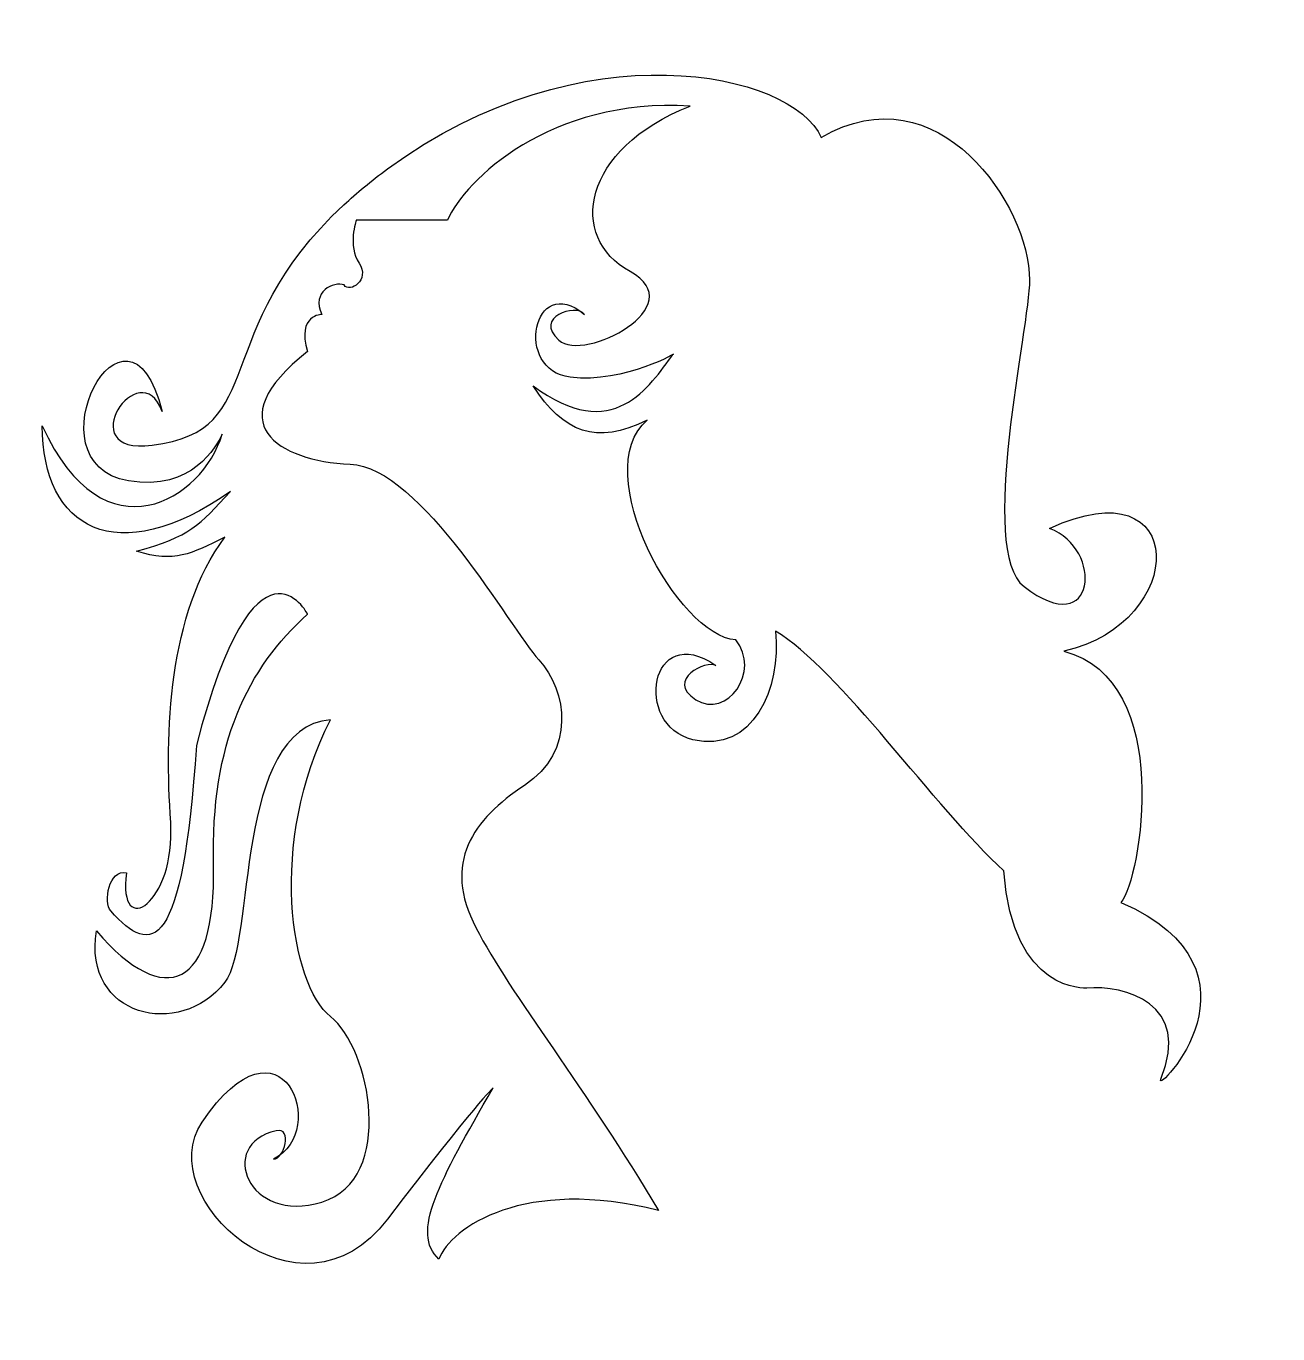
# Model space of a CAD drawing. Header units: centimetres. Extents: x -8.6 to 9.4, y -9.5 to 9.2.
import ezdxf

# ---------------------------------------------------------------- set-up
doc = ezdxf.new("R2010")
doc.units = ezdxf.units.CM
doc.header["$MEASUREMENT"] = 0
doc.layers.add('Camada 1', color=7, linetype='Continuous')

msp = doc.modelspace()

# ---------------------------------------------------------------- linework, layer by layer
at = {"layer": 'Camada 1'}
msp.add_open_spline([(7.74654, -5.88966), (7.64259, -6.14022), (9.42683, -4.33248), (7.17242, -3.34884), (7.17242, -3.34884), (7.45949, -3.02094), (7.9513, -0.15222), (6.35332, 0.25764), (6.35332, 0.25764), (8.15611, 0.66751), (8.15611, 2.96242), (6.14792, 2.0199), (6.14792, 2.0199), (6.9268, 1.73314), (6.82967, 0.38292), (5.78166, 1.18472), (5.78166, 1.18472), (5.10856, 1.69944), (5.86085, 4.93008), (5.86085, 5.58556), (5.86085, 5.58556), (5.86085, 6.65088), (4.54989, 8.61824), (2.8696, 7.63455), (2.8696, 7.63455), (2.45944, 8.57708), (-0.57324, 9.23316), (-3.35999, 7.18386), (-3.35999, 7.18386), (-3.596, 7.01032), (-3.80325, 6.83802), (-3.98607, 6.66821), (-3.98607, 6.66821), (-5.96084, 4.83512), (-5.02821, 3.4286), (-6.74065, 3.21455), (-6.74065, 3.21455), (-7.92879, 3.06607), (-6.91109, 4.56416), (-6.59743, 3.70019), (-6.59743, 3.70019), (-7.09575, 5.70094), (-8.55024, 2.95224), (-7.08154, 2.70321), (-7.08154, 2.70321), (-6.1582, 2.54668), (-5.81884, 3.20835), (-5.73687, 3.37229), (-5.73687, 3.37229), (-6.00164, 2.44741), (-7.43663, 1.53796), (-8.31883, 3.4954), (-8.31883, 3.4954), (-8.31883, 2.0199), (-7.25288, 1.40495), (-5.61376, 2.55256), (-5.61376, 2.55256), (-6.07281, 2.06382), (-6.18632, 1.90761), (-6.96644, 1.692), (-6.96644, 1.692), (-6.41367, 1.52404), (-6.18724, 1.65117), (-5.69573, 1.89708), (-5.69573, 1.89708), (-6.51543, 0.79032), (-6.55813, -0.91007), (-6.47461, -2.20121), (-6.47461, -2.20121), (-6.39944, -3.36368), (-7.23772, -3.90314), (-7.10998, -2.92321), (-7.10998, -2.92321), (-7.36578, -2.8663), (-7.44219, -3.35009), (-7.33517, -3.47135), (-7.33517, -3.47135), (-6.74062, -4.14506), (-6.30015, -4.06031), (-6.10557, -1.09444), (-6.10557, -1.09444), (-5.24872, 2.17703), (-4.50725, 0.79029), (-4.50725, 0.79029), (-4.50725, 0.79029), (-5.36812, 0.0117), (-5.90047, -1.05362), (-5.85964, -2.81619), (-5.85964, -2.81619), (-5.81881, -4.57876), (-6.55626, -4.90666), (-7.5399, -3.75842), (-7.5399, -3.75842), (-7.74498, -4.98828), (-6.34279, -5.32486), (-5.69567, -4.49648), (-5.69567, -4.49648), (-5.25487, -3.93289), (-5.57256, -0.84949), (-4.17932, -0.72574), (-4.17932, -0.72574), (-5.08102, -2.48829), (-4.75283, -4.53669), (-4.17932, -4.98828), (-4.17932, -4.98828), (-3.60584, -5.43865), (-3.23679, -7.32434), (-4.30243, -7.65226), (-4.30243, -7.65226), (-5.36807, -7.98016), (-5.81722, -6.81829), (-4.9582, -6.62774), (-4.9582, -6.62774), (-4.72312, -6.57517), (-4.83509, -7.03729), (-4.99903, -7.03729), (-4.99903, -7.03729), (-4.1793, -6.62774), (-4.87931, -4.81318), (-6.02352, -6.5046), (-6.02352, -6.5046), (-6.75787, -7.59034), (-4.61205, -9.54469), (-3.35988, -7.89782), (-3.35988, -7.89782), (-2.09472, -6.23425), (-1.84353, -6.01277), (-1.84353, -6.01277), (-1.84353, -6.01277), (-2.62024, -7.35651), (-3.03196, -8.10261), (-2.62212, -8.47133), (-2.62212, -8.47133), (-2.45818, -8.02096), (-1.39252, -7.28348), (0.53364, -7.77471), (0.53364, -7.77471), (-0.49085, -6.0536), (-1.59734, -4.66038), (-2.08915, -3.71754), (-2.08915, -3.71754), (-2.58098, -2.7747), (-2.13029, -2.16036), (-1.39253, -1.66855), (-1.39253, -1.66855), (-0.65479, -1.17672), (-0.7779, -0.31616), (-1.18777, 0.13485), (-1.18777, 0.13485), (-1.59764, 0.58554), (-2.87422, 2.90366), (-3.89903, 2.9448), (-3.89903, 2.9448), (-4.92384, 2.98594), (-5.81842, 3.53593), (-4.50717, 4.56074), (-4.50717, 4.56074), (-4.67111, 5.09372), (-4.30241, 5.09372), (-4.30241, 5.09372), (-4.30241, 5.09372), (-4.46635, 5.42162), (-4.12641, 5.5732), (-3.98412, 5.51626), (-3.98412, 5.51626), (-3.90215, 5.39344), (-3.6055, 5.58555), (-3.76944, 5.83148), (-3.76944, 5.83148), (-3.93338, 6.07741), (-3.81058, 6.44611), (-3.81058, 6.44611), (-3.81058, 6.44611), (-3.81058, 6.44611), (-2.499, 6.44611), (-2.499, 6.44611), (-2.499, 6.44611), (-2.2531, 7.01991), (-1.02382, 8.20805), (0.98466, 8.08526), (0.98466, 8.08526), (-0.57281, 7.47063), (-0.77789, 6.20021), (0.12381, 5.70838), (0.12381, 5.70838), (1.02551, 5.21655), (-0.53167, 4.39681), (-0.90071, 4.72471), (-0.90071, 4.72471), (-1.26972, 5.05261), (-0.6551, 5.25769), (-0.53199, 5.09375), (-0.53199, 5.09375), (-1.26973, 5.70838), (-1.55, 4.29135), (-0.73678, 4.19205), (-0.73678, 4.19205), (0.05046, 4.09585), (0.84731, 4.57437), (0.73843, 4.51995), (0.73843, 4.51995), (0.41053, 4.06926), (-0.12244, 3.2087), (-1.26973, 4.06926), (-1.26973, 4.06926), (-0.83018, 3.39955), (-0.36803, 3.2087), (0.36971, 3.57743), (0.36971, 3.57743), (-0.49082, 2.83967), (0.82008, 0.46246), (1.64042, 0.42164), (1.64042, 0.42164), (2.00917, -0.02905), (1.5167, -0.72567), (1.06633, -0.4386), (1.06633, -0.4386), (0.61564, -0.15216), (1.2309, 0.13488), (1.3534, 0.05292), (1.3534, 0.05292), (0.41056, 0.7084), (0.16494, -0.80793), (1.0255, -1.01272), (1.0255, -1.01272), (1.88603, -1.21748), (2.29621, -0.27464), (2.21393, 0.54475), (2.21393, 0.54475), (3.11531, 0.01177), (4.50916, -1.99639), (5.4922, -2.89841), (5.4922, -2.89841), (5.61531, -4.66035), (6.68126, -4.5787), (6.68126, -4.5787), (6.68126, -4.5787), (7.21385, -4.5373), (8.20186, -4.79154), (7.74654, -5.88966)], degree=3, knots=[0, 0, 0, 0, 0.01639344, 0.01639344, 0.01639344, 0.01639344, 0.03278689, 0.03278689, 0.03278689, 0.03278689, 0.04918033, 0.04918033, 0.04918033, 0.04918033, 0.06557377, 0.06557377, 0.06557377, 0.06557377, 0.08196721, 0.08196721, 0.08196721, 0.08196721, 0.09836066, 0.09836066, 0.09836066, 0.09836066, 0.1147541, 0.1147541, 0.1147541, 0.1147541, 0.13114754, 0.13114754, 0.13114754, 0.13114754, 0.14754098, 0.14754098, 0.14754098, 0.14754098, 0.16393443, 0.16393443, 0.16393443, 0.16393443, 0.18032787, 0.18032787, 0.18032787, 0.18032787, 0.19672131, 0.19672131, 0.19672131, 0.19672131, 0.21311475, 0.21311475, 0.21311475, 0.21311475, 0.2295082, 0.2295082, 0.2295082, 0.2295082, 0.24590164, 0.24590164, 0.24590164, 0.24590164, 0.26229508, 0.26229508, 0.26229508, 0.26229508, 0.27868852, 0.27868852, 0.27868852, 0.27868852, 0.29508197, 0.29508197, 0.29508197, 0.29508197, 0.31147541, 0.31147541, 0.31147541, 0.31147541, 0.32786885, 0.32786885, 0.32786885, 0.32786885, 0.3442623, 0.3442623, 0.3442623, 0.3442623, 0.36065574, 0.36065574, 0.36065574, 0.36065574, 0.37704918, 0.37704918, 0.37704918, 0.37704918, 0.39344262, 0.39344262, 0.39344262, 0.39344262, 0.40983607, 0.40983607, 0.40983607, 0.40983607, 0.42622951, 0.42622951, 0.42622951, 0.42622951, 0.44262295, 0.44262295, 0.44262295, 0.44262295, 0.45901639, 0.45901639, 0.45901639, 0.45901639, 0.47540984, 0.47540984, 0.47540984, 0.47540984, 0.49180328, 0.49180328, 0.49180328, 0.49180328, 0.50819672, 0.50819672, 0.50819672, 0.50819672, 0.52459016, 0.52459016, 0.52459016, 0.52459016, 0.54098361, 0.54098361, 0.54098361, 0.54098361, 0.55737705, 0.55737705, 0.55737705, 0.55737705, 0.57377049, 0.57377049, 0.57377049, 0.57377049, 0.59016393, 0.59016393, 0.59016393, 0.59016393, 0.60655738, 0.60655738, 0.60655738, 0.60655738, 0.62295082, 0.62295082, 0.62295082, 0.62295082, 0.63934426, 0.63934426, 0.63934426, 0.63934426, 0.6557377, 0.6557377, 0.6557377, 0.6557377, 0.67213115, 0.67213115, 0.67213115, 0.67213115, 0.68852459, 0.68852459, 0.68852459, 0.68852459, 0.70491803, 0.70491803, 0.70491803, 0.70491803, 0.72131148, 0.72131148, 0.72131148, 0.72131148, 0.73770492, 0.73770492, 0.73770492, 0.73770492, 0.75409836, 0.75409836, 0.75409836, 0.75409836, 0.7704918, 0.7704918, 0.7704918, 0.7704918, 0.78688525, 0.78688525, 0.78688525, 0.78688525, 0.80327869, 0.80327869, 0.80327869, 0.80327869, 0.81967213, 0.81967213, 0.81967213, 0.81967213, 0.83606557, 0.83606557, 0.83606557, 0.83606557, 0.85245902, 0.85245902, 0.85245902, 0.85245902, 0.86885246, 0.86885246, 0.86885246, 0.86885246, 0.8852459, 0.8852459, 0.8852459, 0.8852459, 0.90163934, 0.90163934, 0.90163934, 0.90163934, 0.91803279, 0.91803279, 0.91803279, 0.91803279, 0.93442623, 0.93442623, 0.93442623, 0.93442623, 0.95081967, 0.95081967, 0.95081967, 0.95081967, 0.96721311, 0.96721311, 0.96721311, 0.96721311, 1, 1, 1, 1], dxfattribs=at)

doc.saveas('drawing.dxf')
